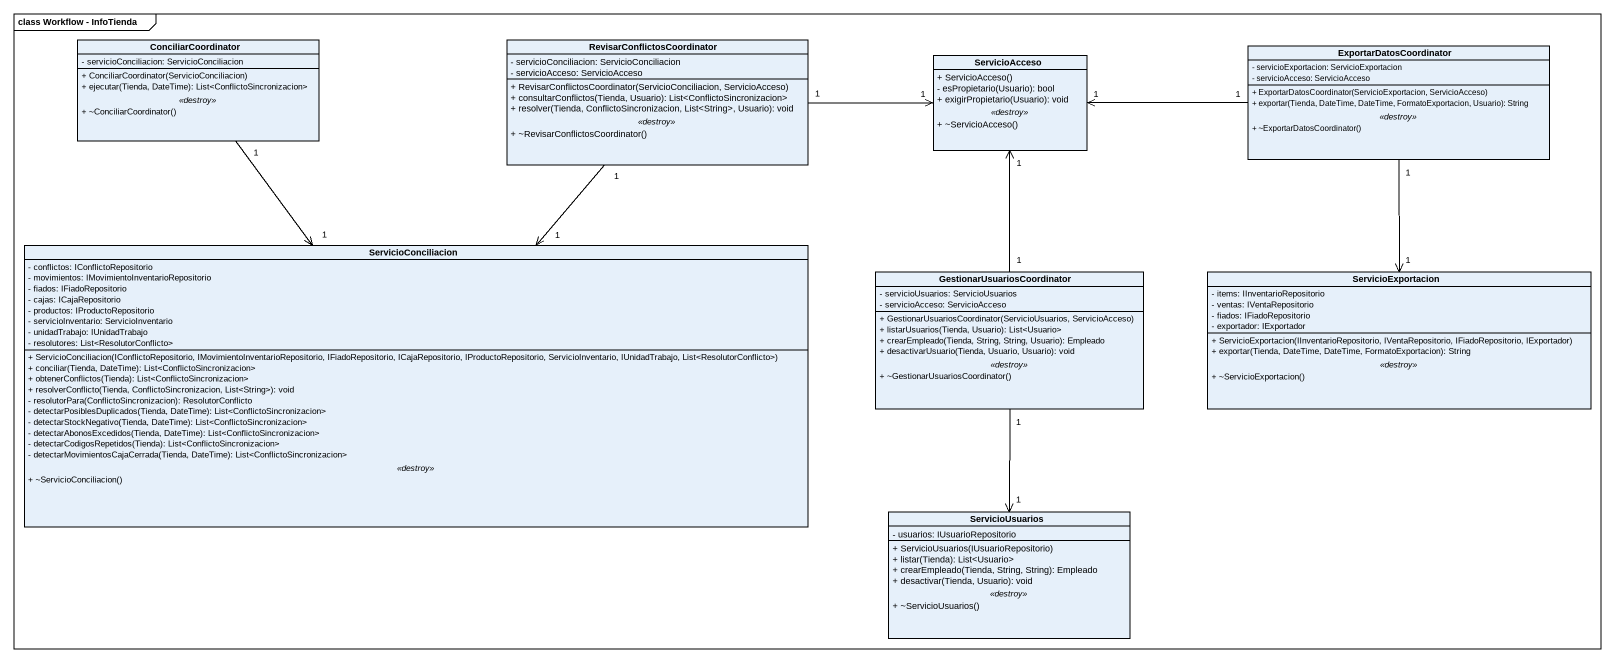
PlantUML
@startuml
mainframe class Workflow - InfoTienda
hide circle
hide empty members
skinparam classAttributeIconSize 0
class ConciliarCoordinator {
  - servicioConciliacion: ServicioConciliacion
  --
  + ConciliarCoordinator(ServicioConciliacion)
  + ejecutar(Tienda, DateTime): List<ConflictoSincronizacion>
  .. <<destroy>> ..
  + ~ConciliarCoordinator()
}
class RevisarConflictosCoordinator {
  - servicioConciliacion: ServicioConciliacion
  - servicioAcceso: ServicioAcceso
  --
  + RevisarConflictosCoordinator(ServicioConciliacion, ServicioAcceso)
  + consultarConflictos(Tienda, Usuario): List<ConflictoSincronizacion>
  + resolver(Tienda, ConflictoSincronizacion, List<String>, Usuario): void
  .. <<destroy>> ..
  + ~RevisarConflictosCoordinator()
}
class ServicioAcceso {
  + ServicioAcceso()
  - esPropietario(Usuario): bool
  + exigirPropietario(Usuario): void
  .. <<destroy>> ..
  + ~ServicioAcceso()
}
class ExportarDatosCoordinator {
  - servicioExportacion: ServicioExportacion
  - servicioAcceso: ServicioAcceso
  --
  + ExportarDatosCoordinator(ServicioExportacion, ServicioAcceso)
  + exportar(Tienda, DateTime, DateTime, FormatoExportacion, Usuario): String
  .. <<destroy>> ..
  + ~ExportarDatosCoordinator()
}
class ServicioConciliacion {
  - conflictos: IConflictoRepositorio
  - movimientos: IMovimientoInventarioRepositorio
  - fiados: IFiadoRepositorio
  - cajas: ICajaRepositorio
  - productos: IProductoRepositorio
  - servicioInventario: ServicioInventario
  - unidadTrabajo: IUnidadTrabajo
  - resolutores: List<ResolutorConflicto>
  --
  + ServicioConciliacion(IConflictoRepositorio, IMovimientoInventarioRepositorio, IFiadoRepositorio, ICajaRepositorio, IProductoRepositorio, ServicioInventario, IUnidadTrabajo, List<ResolutorConflicto>)
  + conciliar(Tienda, DateTime): List<ConflictoSincronizacion>
  + obtenerConflictos(Tienda): List<ConflictoSincronizacion>
  + resolverConflicto(Tienda, ConflictoSincronizacion, List<String>): void
  - resolutorPara(ConflictoSincronizacion): ResolutorConflicto
  - detectarPosiblesDuplicados(Tienda, DateTime): List<ConflictoSincronizacion>
  - detectarStockNegativo(Tienda, DateTime): List<ConflictoSincronizacion>
  - detectarAbonosExcedidos(Tienda, DateTime): List<ConflictoSincronizacion>
  - detectarCodigosRepetidos(Tienda): List<ConflictoSincronizacion>
  - detectarMovimientosCajaCerrada(Tienda, DateTime): List<ConflictoSincronizacion>
  .. <<destroy>> ..
  + ~ServicioConciliacion()
}
class GestionarUsuariosCoordinator {
  - servicioUsuarios: ServicioUsuarios
  - servicioAcceso: ServicioAcceso
  --
  + GestionarUsuariosCoordinator(ServicioUsuarios, ServicioAcceso)
  + listarUsuarios(Tienda, Usuario): List<Usuario>
  + crearEmpleado(Tienda, String, String, Usuario): Empleado
  + desactivarUsuario(Tienda, Usuario, Usuario): void
  .. <<destroy>> ..
  + ~GestionarUsuariosCoordinator()
}
class ServicioExportacion {
  - items: IInventarioRepositorio
  - ventas: IVentaRepositorio
  - fiados: IFiadoRepositorio
  - exportador: IExportador
  --
  + ServicioExportacion(IInventarioRepositorio, IVentaRepositorio, IFiadoRepositorio, IExportador)
  + exportar(Tienda, DateTime, DateTime, FormatoExportacion): String
  .. <<destroy>> ..
  + ~ServicioExportacion()
}
class ServicioUsuarios {
  - usuarios: IUsuarioRepositorio
  --
  + ServicioUsuarios(IUsuarioRepositorio)
  + listar(Tienda): List<Usuario>
  + crearEmpleado(Tienda, String, String): Empleado
  + desactivar(Tienda, Usuario): void
  .. <<destroy>> ..
  + ~ServicioUsuarios()
}
ConciliarCoordinator "1" --> "1" ServicioConciliacion
RevisarConflictosCoordinator "1" -right-> "1" ServicioAcceso
RevisarConflictosCoordinator "1" --> "1" ServicioConciliacion
ExportarDatosCoordinator "1" -left-> "1" ServicioAcceso
ExportarDatosCoordinator "1" --> "1" ServicioExportacion
GestionarUsuariosCoordinator "1" -up-> "1" ServicioAcceso
GestionarUsuariosCoordinator "1" --> "1" ServicioUsuarios
@enduml
